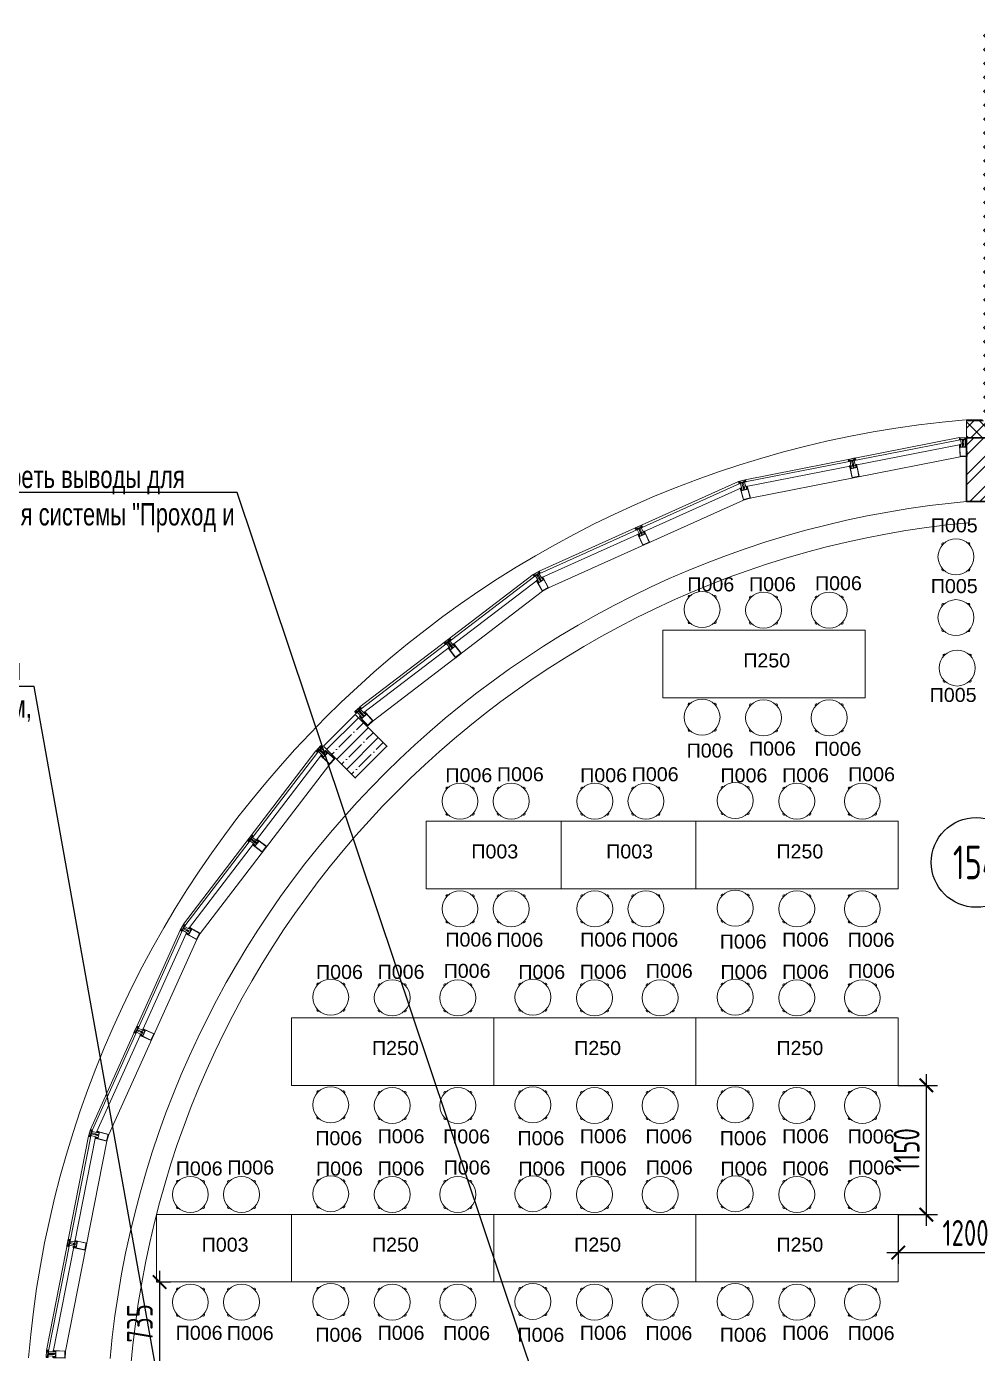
# Model space of a CAD drawing. Header units: millimetres. Extents: x -241391 to 8718866, y 0 to 143518.
# Drawn here: x -215161 to -206697, y 119201 to 131011 of the extents above; entities that cross this region are included whole.
import ezdxf
from ezdxf import colors
from ezdxf.entities.mleader import LeaderData, LeaderLine
from ezdxf.enums import TextEntityAlignment as Align
from ezdxf.math import Vec2, Vec3

# ---------------------------------------------------------------- set-up
doc = ezdxf.new("R2010")
doc.units = ezdxf.units.MM
doc.header["$MEASUREMENT"] = 0
doc.layers.get('0').update_dxf_attribs({"color": 250, "lineweight": 9})
for name, color, linetype, lineweight in [('АР_Колонны', 5, 'Continuous', 30), ('АР_Колонны Штрих', 250, 'Continuous', 5), ('АР_Маркер экспликации', 239, 'Continuous', 13), ('АР_Навесной фасад', 5, 'Continuous', 5), ('АР_Номер помещения', 1, 'Continuous', 25), ('АР_Перегородки витражные', 152, 'Continuous', 13), ('АР_Подоконники', 163, 'Continuous', 9), ('АР_Сущ Несущая стена', 202, 'Continuous', 30), ('АР_Утеплитель', 250, 'Continuous', 9), ('АР_Штриховка кирпич', 250, 'Continuous', 9), ('ТХ_пищеблок', 30, 'Continuous', 20)]:
    doc.layers.add(name, color=color, linetype=linetype, lineweight=lineweight)
doc.layers.add('ТХ_пищеблок_позиции', color=5, linetype='Continuous')
doc.layers.add('ТХ_привязка ТХ', color=7, linetype='Continuous', true_color=0x163d5c)
doc.styles.add('ISOCPEUR', font='isocpeur.ttf', dxfattribs={"width": 0.7})
doc.styles.add('Standart Arial', font='arial.ttf', dxfattribs={"width": 0.7, "height": 250})
pattern_1 = [(335.76716334, (-69115.3163, 318510.941), (0.651582564, 1.447617495), []), (65.76716334, (-69115.3163, 318510.941), (-1.447617495, 0.651582564), [])]

# ---------------------------------------------------------------- blocks, each defined once
blk = doc.blocks.new('_Dot')
at = {"color": 0, "linetype": 'ByBlock', "lineweight": -2}
blk.add_line((-0.5, 0), (-1, 0), dxfattribs=at)
at = {"color": 0, "linetype": 'ByBlock', "const_width": 0.5}
blk.add_lwpolyline([(-0.25, 0, 1), (0.25, 0, 1)], format="xyb", close=True, dxfattribs=at)
blk = doc.blocks.new('*U170')
at = {"layer": 'АР_Номер помещения', "color": 7}
blk.add_circle((-1643, -5356), 400, dxfattribs=at)
at = {"color": 7, "style": 'ISOCPEUR', "width": 0.7, "flags": 1}
blk.add_attdef('КАТЕГОРИЯ', (-499, -2092), '', height=250, dxfattribs=at)
at = {"layer": 'АР_Номер помещения', "color": 7, "style": 'ISOCPEUR', "width": 0.7}
blk.add_attdef('НОМЕР_ПОМЕЩЕНИЯ', text='', height=300, dxfattribs=at).set_placement((-1643, -5356), align=Align.MIDDLE_CENTER)
blk = doc.blocks.new('стойка витр.')
h = blk.add_hatch()
h.set_pattern_fill('ANSI37', color=253, scale=0.5, angle=-69.2328)
h.set_pattern_definition(pattern_1)
edge = h.paths.add_edge_path()
edge.add_line((-23, 14), (-23, 15))
edge.add_arc((-23, 15), 0.427, 20.7605, 72.3)
edge.add_arc((-23, 16), 0.427, 110.764, 252.288, ccw=False)
edge.add_line((-23, 16), (-22, 16))
edge.add_arc((-22, 16), 0.183, 20.749, 110.7854, ccw=False)
edge.add_line((-22, 16), (-22, 16))
edge.add_arc((-22, 16), 0.183, 200.7666, 335.778)
edge.add_line((-22, 16), (-21, 18))
edge.add_arc((-22, 18), 0.637, 344.3928, 381.7249)
edge.add_line((-21, 18), (-23, 22))
edge.add_arc((-23, 22), 0.637, 19.8094, 57.1415)
edge.add_line((-23, 22), (-24, 23))
edge.add_arc((-24, 23), 0.183, 65.7564, 200.7677)
edge.add_line((-25, 23), (-24, 23))
edge.add_arc((-25, 23), 0.183, -69.251, 20.7854, ccw=False)
edge.add_line((-25, 23), (-26, 22))
edge.add_arc((-26, 23), 0.427, 149.2464, 290.7703, ccw=False)
edge.add_arc((-27, 23), 0.427, 329.2344, 380.7738)
edge.add_line((-26, 23), (-27, 24))
edge.add_arc((-27, 24), 0.183, 20.749, 110.7854)
edge.add_line((-27, 24), (-33, 22))
edge.add_arc((-33, 21), 0.306, 107.612, 200.6883)
edge.add_line((-34, 21), (-33, 21))
edge.add_arc((-33, 21), 0.304, 200.7453, 225.8124)
edge.add_line((-33, 21), (-32, 19))
edge.add_arc((-32, 19), 0.305, -108.8628, 45.7814, ccw=False)
edge.add_arc((-29, 28), 9.95, 231.9543, 250.0412, ccw=False)
edge.add_arc((-35, 20), 0.4, 42.3093, 119.225)
edge.add_arc((-35, 20), 0.602, 134.395, 228.6478)
edge.add_arc((-29, 28), 11, 232.0873, 240.8889)
edge.add_arc((-37, 13), 6.09, 40.7589, 60.6144, ccw=False)
edge.add_arc((-33, 17), 0.305, -34.8959, 41.6027, ccw=False)
edge.add_line((-32, 16), (-33, 16))
edge.add_arc((-33, 16), 0.305, 145.1101, 256.4243)
edge.add_line((-33, 15), (-32, 15))
edge.add_arc((-32, 15), 0.305, -34.8899, 76.4243, ccw=False)
edge.add_line((-32, 15), (-32, 14))
edge.add_arc((-32, 14), 0.305, 145.1101, 256.4243)
edge.add_line((-32, 13), (-31, 13))
edge.add_arc((-31, 13), 0.305, -24.2247, 76.4204, ccw=False)
edge.add_line((-31, 13), (-32, 11))
edge.add_arc((-31, 11), 0.305, 155.7711, 290.7403)
edge.add_line((-31, 11), (-23, 14))
edge.add_arc((-23, 14), 0.183, 290.749, 380.749)
edge = h.paths.add_edge_path(flags=16)
edge.add_line((-23, 21), (-22, 19))
edge.add_arc((-23, 18), 0.541, -69.2328, 20.7672, ccw=False)
edge.add_line((-23, 18), (-23, 18))
edge.add_arc((-24, 18), 0.541, 200.7672, 290.7672, ccw=False)
edge.add_line((-24, 18), (-25, 20))
edge.add_arc((-25, 20), 0.541, 110.7672, 200.7672, ccw=False)
edge.add_line((-25, 21), (-24, 21))
edge.add_arc((-24, 21), 0.541, 20.7672, 110.7672, ccw=False)
edge = h.paths.add_edge_path(flags=16)
edge.add_line((-27, 20), (-26, 17))
edge.add_arc((-26, 17), 0.541, -69.2328, 20.7672, ccw=False)
edge.add_line((-26, 16), (-28, 15))
edge.add_arc((-28, 16), 0.541, 200.7672, 290.7672, ccw=False)
edge.add_line((-29, 15), (-30, 19))
edge.add_arc((-30, 19), 0.541, 110.7672, 200.7672, ccw=False)
edge.add_line((-30, 20), (-28, 21))
edge.add_arc((-27, 20), 0.541, 20.7672, 110.7672, ccw=False)
h = blk.add_hatch()
h.set_pattern_fill('ANSI37', color=253, scale=0.5, angle=-69.2328)
h.set_pattern_definition([(335.76716334, (-69115.9168, 318510.7132), (0.651582564, 1.447617495), []), (65.76716334, (-69115.9168, 318510.7132), (-1.447617495, 0.651582564), [])])
edge = h.paths.add_edge_path()
edge.add_arc((-61, -46), 0.549, 155.7657, 200.7672)
edge.add_line((-62, -46), (-61, -44))
edge.add_arc((-61, -44), 0.183, 20.7672, 155.7657)
edge.add_line((-61, -44), (-61, -45))
edge.add_arc((-61, -45), 0.183, 200.7672, 290.7672)
edge.add_line((-61, -45), (-59, -44))
edge.add_arc((-60, -44), 0.427, -69.2328, 72.2936)
edge.add_arc((-59, -43), 0.427, 200.7672, 252.2936)
edge.add_line((-60, -43), (-63, -35))
edge.add_arc((-63, -34), 0.305, 110.7672, 200.7672)
edge.add_line((-63, -34), (-61, -33))
edge.add_arc((-60, -34), 0.304, 76.4029, 110.7672)
edge.add_line((-60, -33), (-60, -34))
edge.add_arc((-108, -56), 53, 16.7114, 24.8229)
edge.add_line((-57, -41), (-58, -41))
edge.add_arc((-58, -41), 0.305, 145.1109, 256.4234)
edge.add_line((-58, -42), (-57, -42))
edge.add_arc((-57, -42), 0.305, -34.8891, 76.4234)
edge.add_line((-57, -42), (-57, -43))
edge.add_arc((-57, -43), 0.305, 145.1109, 256.4234)
edge.add_line((-57, -44), (-56, -44))
edge.add_arc((-56, -44), 0.305, -34.8891, 76.4234)
edge.add_line((-56, -44), (-56, -45))
edge.add_arc((-56, -45), 0.305, 145.1109, 256.4234)
edge.add_line((-56, -46), (-55, -46))
edge.add_arc((-56, -46), 0.305, -34.8891, 76.4234)
edge.add_line((-55, -46), (-56, -47))
edge.add_arc((-56, -47), 0.305, 145.1109, 256.4234)
edge.add_line((-56, -47), (-55, -48))
edge.add_arc((-55, -48), 0.305, -34.8891, 76.4234)
edge.add_line((-55, -48), (-55, -49))
edge.add_arc((-55, -49), 0.305, 145.1109, 256.4234)
edge.add_line((-55, -49), (-54, -50))
edge.add_arc((-54, -50), 0.305, -34.8891, 76.4234)
edge.add_line((-54, -50), (-54, -51))
edge.add_arc((-54, -51), 0.305, 145.1109, 256.4234)
edge.add_line((-54, -51), (-53, -51))
edge.add_arc((-53, -52), 0.305, -43.6751, 76.4279)
edge.add_line((-53, -52), (-54, -53))
edge.add_arc((-54, -53), 0.305, 136.3286, 262.7471)
edge.add_arc((-55, -61), 7.99, 59.586, 82.7471)
edge.add_arc((-51, -54), 0.305, 253.291, 419.586)
edge.add_arc((-53, -61), 6.03, 73.291, 110.7672)
edge.add_line((-55, -55), (-55, -55))
edge.add_arc((-55, -55), 0.427, 200.7672, 290.7672)
edge.add_line((-55, -55), (-57, -51))
edge.add_arc((-56, -51), 0.427, 149.2366, 200.7672)
edge.add_arc((-57, -51), 0.427, -30.7634, 40.0143)
edge.add_arc((-57, -51), 0.427, 40.0005, 110.7672)
edge.add_line((-57, -50), (-58, -51))
edge.add_arc((-58, -51), 0.183, 110.7672, 200.7672)
edge.add_line((-58, -51), (-58, -51))
edge.add_arc((-59, -51), 0.183, 245.7686, 380.7672)
edge.add_line((-59, -51), (-60, -51))
edge.add_arc((-60, -50), 0.549, 200.7672, 245.7686)
edge.add_line((-60, -50), (-62, -46))
edge = h.paths.add_edge_path(flags=16)
edge.add_arc((-59, -49), 0.541, 200.7672, 290.7672)
edge.add_line((-61, -47), (-60, -49))
edge.add_arc((-60, -47), 0.541, 110.7672, 200.7672)
edge.add_line((-59, -46), (-60, -46))
edge.add_arc((-59, -46), 0.541, 20.7672, 110.7672)
edge.add_line((-58, -48), (-59, -46))
edge.add_arc((-58, -49), 0.541, -69.2328, 20.7672)
edge.add_line((-59, -50), (-58, -49))
h = blk.add_hatch()
h.set_pattern_fill('ANSI37', color=253, scale=0.5, angle=-69.2328)
h.set_pattern_definition(pattern_1)
edge = h.paths.add_edge_path()
edge.add_line((-8, -26), (-7, -27))
edge.add_arc((-8, -27), 0.427, -30.7656, 20.7738, ccw=False)
edge.add_arc((-7, -27), 0.427, 149.2464, 290.7703)
edge.add_line((-7, -28), (-6, -27))
edge.add_arc((-6, -27), 0.183, 290.749, 380.7854)
edge.add_line((-6, -27), (-6, -27))
edge.add_arc((-6, -27), 0.183, 65.7564, 200.7677, ccw=False)
edge.add_line((-5, -27), (-4, -27))
edge.add_arc((-4, -28), 0.637, 19.8094, 57.1415, ccw=False)
edge.add_line((-4, -28), (-2, -31))
edge.add_arc((-3, -32), 0.637, -15.6072, 21.7249, ccw=False)
edge.add_line((-2, -32), (-3, -33))
edge.add_arc((-3, -33), 0.183, 200.7666, 335.778, ccw=False)
edge.add_line((-3, -33), (-3, -33))
edge.add_arc((-3, -33), 0.183, 20.749, 110.7854)
edge.add_line((-3, -33), (-4, -34))
edge.add_arc((-4, -34), 0.427, 110.764, 252.288)
edge.add_arc((-5, -35), 0.427, 20.7605, 72.3, ccw=False)
edge.add_line((-4, -35), (-4, -36))
edge.add_arc((-4, -36), 0.183, -69.251, 20.7854, ccw=False)
edge.add_line((-4, -36), (-11, -38))
edge.add_arc((-11, -38), 0.306, 200.846, 293.9223, ccw=False)
edge.add_line((-11, -38), (-11, -38))
edge.add_arc((-11, -37), 0.304, 175.722, 200.789, ccw=False)
edge.add_line((-11, -37), (-11, -35))
edge.add_arc((-12, -35), 0.305, 355.7529, 510.3972)
edge.add_arc((-3, -40), 9.95, 151.4932, 169.58)
edge.add_arc((-13, -38), 0.4, 282.3093, 359.225, ccw=False)
edge.add_arc((-13, -38), 0.602, 172.8865, 267.1393, ccw=False)
edge.add_arc((-3, -40), 11, 160.6454, 169.447, ccw=False)
edge.add_arc((-19, -34), 6.09, 340.92, 360.7754)
edge.add_arc((-13, -34), 0.305, 359.9316, 436.4302)
edge.add_line((-13, -34), (-14, -34))
edge.add_arc((-14, -33), 0.305, 145.1101, 256.4243, ccw=False)
edge.add_line((-14, -33), (-14, -32))
edge.add_arc((-14, -32), 0.305, 325.1101, 436.4243)
edge.add_line((-14, -32), (-15, -32))
edge.add_arc((-15, -31), 0.305, 145.1101, 256.4243, ccw=False)
edge.add_line((-15, -31), (-14, -30))
edge.add_arc((-15, -30), 0.305, 325.1139, 425.759)
edge.add_line((-15, -30), (-16, -29))
edge.add_arc((-16, -29), 0.305, 110.794, 245.7633, ccw=False)
edge.add_line((-16, -29), (-8, -26))
edge.add_arc((-8, -26), 0.183, 20.7854, 110.7854, ccw=False)
edge = h.paths.add_edge_path(flags=16)
edge.add_line((-3, -31), (-4, -29))
edge.add_arc((-5, -29), 0.541, 20.7672, 110.7672)
edge.add_line((-5, -28), (-6, -29))
edge.add_arc((-6, -29), 0.541, 110.7672, 200.7672)
edge.add_line((-6, -29), (-5, -32))
edge.add_arc((-5, -32), 0.541, 200.7672, 290.7672)
edge.add_line((-5, -32), (-4, -32))
edge.add_arc((-4, -31), 0.541, 290.7672, 380.7672)
edge = h.paths.add_edge_path(flags=16)
edge.add_line((-7, -33), (-8, -29))
edge.add_arc((-9, -30), 0.541, 20.7672, 110.7672)
edge.add_line((-9, -29), (-11, -30))
edge.add_arc((-11, -31), 0.541, 110.7672, 200.7672)
edge.add_line((-11, -31), (-10, -34))
edge.add_arc((-10, -34), 0.541, 200.7672, 290.7672)
edge.add_line((-9, -35), (-7, -34))
edge.add_arc((-7, -33), 0.541, 290.7672, 380.7672)
at = {"color": 253, "lineweight": 0, "ltscale": 100, "transparency": 33554687}
for points in [[(-69, -58), (-90, -2), (-90, -1), (-89, -1), (-89, -1), (-88, -3), (-87, -3), (-87, -3), (-86, -3), (-87, -1), (-87, 0), (-82, 2), (-81, 1), (-80, 1), (-77, 4), (-78, 5), (-90, 0), (-91, -2), (-70, -59), (-68, -60), (-55, -55), (-55, -54), (-59, -54), (-59, -54), (-60, -56), (-65, -58), (-66, -57), (-67, -55), (-67, -55), (-68, -55), (-68, -56), (-67, -58), (-67, -58), (-68, -59)], [(66, 59), (-27, 24), (-26, 22), (-25, 22), (-25, 22), (-25, 23), (-21, 25), (-19, 21), (-19, 21), (-19, 21), (-18, 17), (-22, 16), (-23, 17), (-23, 16), (-23, 16), (-23, 14), (-17, 16), (-16, 17), (-15, 20), (-15, 20), (-17, 24), (-17, 25), (-17, 25), (-14, 27), (-12, 26), (-4, 5), (-5, 4), (-33, -7), (-33, -7), (-32, -8), (-31, -9), (-30, -9), (-30, -9), (-29, -9), (-29, -8), (-28, -9), (-27, -8), (-27, -8), (-26, -8), (-25, -7), (-25, -7), (-25, -7), (-24, -7), (-24, -6), (-23, -7), (-22, -6), (-22, -6), (-21, -6), (-20, -6), (-20, -5), (-20, -5), (-19, -5), (-18, -4), (-18, -5), (-17, -4), (-15, -5), (-15, -6), (-16, -8), (-16, -9), (-16, -8), (-17, -9), (-18, -9), (-18, -9), (-19, -9), (-19, -10), (-20, -10), (-21, -10), (-21, -11), (-21, -10), (-23, -11), (-23, -11), (-23, -11), (-24, -11), (-24, -12), (-25, -12), (-26, -12), (-26, -13), (-26, -12), (-28, -13), (-28, -13), (-28, -13), (-29, -13), (-29, -14), (-30, -15), (-29, -16), (-29, -16), (-1, -6), (0, -6), (8, -28), (8, -29), (4, -31), (3, -30), (3, -29), (2, -25), (2, -25), (-1, -23), (-2, -23), (-8, -25), (-7, -27), (-6, -28), (-6, -27), (-6, -26), (-2, -25), (0, -28), (0, -28), (0, -29), (1, -32), (-4, -34), (-4, -33), (-4, -33), (-5, -34), (-4, -36), (89, -1), (89, 1), (67, 59)], [(64, 56), (85, 0), (11, -28), (-11, 28)]]:
    blk.add_lwpolyline(points, close=True, dxfattribs=at)
for points in [[(-74, -6), (-74, -6), (-75, -6), (-74, -7), (-77, -8, -0.414362), (-77, -8), (-79, -2, -0.414326), (-79, 0), (-77, 0), (-77, -1), (-76, 0), (-76, 0), (-77, 3, 0.551224), (-78, 4), (-80, 1, -0.267349), (-81, 1), (-82, 1, 0.249629), (-83, 1), (-86, -2, 0.827043), (-86, -3), (-82, -2, -0.414326), (-81, -2), (-78, -9, 0.414326), (-77, -10), (-76, -9, -0.082799), (-72, -16), (-68, -26), (-68, -26), (-68, -26), (-65, -35, -0.082799), (-63, -43), (-64, -44, 0.414326), (-65, -45), (-62, -52, -0.414326), (-62, -53), (-66, -55, 0.827043), (-66, -56), (-61, -56, 0.249629), (-61, -55), (-60, -54, -0.267349), (-59, -54), (-56, -54, 0.551224), (-56, -54), (-57, -51), (-57, -50), (-58, -50), (-58, -51), (-59, -52, -0.414326), (-60, -51), (-63, -45, -0.414362), (-63, -45), (-60, -44), (-60, -45), (-60, -45), (-59, -44)], [(-74, 3, 0.57795), (-74, 4), (-75, 4, -0.615334), (-75, 4, 0.101403), (-74, 7, 0.887085), (-74, 7, -0.164997), (-77, 5), (-77, 5, 0.414304), (-78, 4), (-76, 1, 0.228696), (-76, 1, -0.319049), (-76, 0, -0.319002), (-76, 0), (-77, -1, -0.4144), (-77, -1), (-78, 0, 0.668339), (-78, 0), (-79, -2, 0.198883), (-79, -2), (-77, -6, 0.198883), (-77, -7), (-75, -7, 0.668339), (-75, -7), (-75, -7, -0.4144), (-75, -7), (-74, -6, -0.710202), (-73, -7, 0.228696), (-73, -7), (-70, -16, 0.414362), (-70, -16), (-67, -15, 0.151171), (-67, -15), (-67, -15, 0.035408), (-70, -8), (-71, -7, -0.527868), (-71, -7), (-70, -6, 0.527868), (-71, -6), (-72, -5, -0.527868), (-72, -5), (-71, -4, 0.527868), (-71, -4), (-72, -4, -0.527868), (-72, -3), (-72, -2, 0.527868), (-72, -2), (-73, -2, -0.527868), (-73, -1), (-73, 0, 0.527868), (-73, 0), (-74, 0, -0.527868), (-74, 1), (-73, 1, 0.527868), (-74, 2), (-74, 2, -0.527868), (-75, 3)], [(-23, 14), (-23, 15, 0.228752), (-23, 15, -0.710164), (-23, 16), (-22, 16, -0.4144), (-22, 16), (-22, 16, 0.66825), (-22, 16), (-21, 18, 0.164348), (-21, 18), (-23, 22, 0.164348), (-23, 22), (-24, 23, 0.66825), (-25, 23), (-24, 23, -0.4144), (-25, 23), (-26, 22, -0.710164), (-26, 23, 0.228752), (-26, 23), (-27, 24, 0.4144), (-27, 24), (-33, 22, 0.430028), (-34, 21), (-33, 21, 0.109814), (-33, 21), (-32, 19, -0.800036), (-32, 18, -0.079083), (-35, 20, 0.348803), (-35, 20, 0.436125), (-35, 19, 0.038423), (-34, 18, -0.086853), (-32, 17, -0.346763), (-32, 16), (-33, 16, 0.527877), (-33, 15), (-32, 15, -0.527877), (-32, 15), (-32, 14, 0.527877), (-32, 13), (-31, 13, -0.469739), (-31, 13), (-32, 11, 0.667984), (-31, 11), (-23, 14, 0.414214)], [(-32, -8), (-33, -7, 0.523933), (-33, -7), (-64, -19, 0.414326), (-65, -20), (-64, -21, 0.410627), (-63, -21), (-63, -21, 0.492552), (-63, -21), (-63, -20, -0.441111), (-63, -20), (-61, -19, -0.208057), (-60, -19, -0.000016), (-57, -21, -0.439819), (-56, -22, -0.000016), (-58, -25, -0.208057), (-58, -26), (-60, -27, -0.441111), (-60, -26), (-61, -26, 0.492552), (-61, -26), (-61, -26, 0.410627), (-62, -27), (-61, -28, 0.414326), (-61, -28), (-30, -17, 0.523933), (-29, -16), (-30, -15)], [(-53, -51, -0.57795), (-53, -52), (-54, -53, 0.615334), (-54, -53, -0.101403), (-51, -54, -0.887085), (-51, -55, 0.164997), (-55, -55), (-55, -55, -0.414304), (-55, -55), (-57, -51, -0.228696), (-57, -51, 0.319049), (-57, -50, 0.319002), (-57, -50), (-58, -51, 0.4144), (-58, -51), (-58, -51, -0.668339), (-59, -51), (-60, -51, -0.198883), (-60, -50), (-62, -46, -0.198883), (-62, -46), (-61, -44, -0.668339), (-61, -44), (-61, -45, 0.4144), (-61, -45), (-59, -44, 0.710202), (-59, -43, -0.228696), (-60, -43), (-63, -35, -0.414362), (-63, -34), (-61, -33, -0.151171), (-60, -33), (-60, -34, -0.035408), (-57, -41), (-58, -41, 0.527868), (-58, -42), (-57, -42, -0.527868), (-57, -42), (-57, -43, 0.527868), (-57, -44), (-56, -44, -0.527868), (-56, -44), (-56, -45, 0.527868), (-56, -46), (-55, -46, -0.527868), (-55, -46), (-56, -47, 0.527868), (-56, -47), (-55, -48, -0.527868), (-55, -48), (-55, -49, 0.527868), (-55, -49), (-54, -50, -0.527868), (-54, -50), (-54, -51, 0.527868), (-54, -51)], [(-8, -26), (-7, -27, -0.228752), (-7, -27, 0.710164), (-7, -28), (-6, -27, 0.4144), (-6, -27), (-6, -27, -0.66825), (-5, -27), (-4, -27, -0.164348), (-4, -28), (-2, -31, -0.164348), (-2, -32), (-3, -33, -0.66825), (-3, -33), (-3, -33, 0.4144), (-3, -33), (-4, -34, 0.710164), (-4, -34, -0.228752), (-4, -35), (-4, -36, -0.4144), (-4, -36), (-11, -38, -0.430028), (-11, -38), (-11, -38, -0.109814), (-11, -37), (-11, -35, 0.800036), (-12, -35, 0.079083), (-13, -38, -0.348803), (-13, -38, -0.436125), (-14, -38, -0.038423), (-13, -36, 0.086853), (-13, -34, 0.346763), (-13, -34), (-14, -34, -0.527877), (-14, -33), (-14, -32, 0.527877), (-14, -32), (-15, -32, -0.527877), (-15, -31), (-14, -30, 0.469739), (-15, -30), (-16, -29, -0.667984), (-16, -29), (-8, -26, -0.414214)]]:
    blk.add_lwpolyline(points, format="xyb", close=True, dxfattribs=at)
for points in [[(-72, 0), (-73, 0)], [(-70, -6), (-69, -6), (-31, 9), (-31, 9), (-31, 11)], [(-27, 24), (-27, 24)], [(-23, 14), (-23, 14)], [(-56, -42), (-56, -41), (-17, -27), (-17, -27), (-16, -29)]]:
    blk.add_lwpolyline(points, dxfattribs=at)
at = {"color": 253}
blk.add_lwpolyline([(-73, 0), (-55, -48), (-54, -48), (-72, 0)], close=True, dxfattribs=at)
for points in [[(-27, 20), (-26, 17, -0.414214), (-26, 16), (-28, 15, -0.414214), (-29, 15), (-30, 19, -0.414214), (-30, 20), (-28, 21, -0.414214)], [(-23, 21), (-22, 19, -0.414214), (-23, 18), (-23, 18, -0.414214), (-24, 18), (-25, 20, -0.414214), (-25, 21), (-24, 21, -0.414214)], [(-75, -2), (-74, -4, -0.414214), (-75, -5), (-76, -5, -0.414214), (-77, -5), (-78, -3, -0.414214), (-77, -2), (-76, -2, -0.414214)], [(-58, -48), (-59, -46, 0.414214), (-59, -46), (-60, -46, 0.414214), (-61, -47), (-60, -49, 0.414214), (-59, -50), (-58, -49, 0.414214)], [(-7, -33), (-8, -29, 0.414214), (-9, -29), (-11, -30, 0.414214), (-11, -31), (-10, -34, 0.414214), (-9, -35), (-7, -34, 0.414214)], [(-3, -31), (-4, -29, 0.414214), (-5, -28), (-6, -29, 0.414214), (-6, -29), (-5, -32, 0.414214), (-5, -32), (-4, -32, 0.414214)]]:
    blk.add_lwpolyline(points, format="xyb", close=True, dxfattribs=at)
at = {"color": 253, "lineweight": 0, "ltscale": 100, "transparency": 33554687}
blk.add_arc((-33, 21), 0.305, 110.7562, 200.7779, dxfattribs=at)
blk = doc.blocks.new('_ArchTick')
at = {"color": 0, "linetype": 'ByBlock', "const_width": 0.15}
blk.add_lwpolyline([(-0.5, -0.5), (0.5, 0.5)], dxfattribs=at)

msp = doc.modelspace()

# ---------------------------------------------------------------- hatches: boundary and pattern name
at = {"layer": 'АР_Колонны Штрих', "ltscale": 100}
h = msp.add_hatch(dxfattribs=at)
h.set_pattern_fill('ANSI35', color=256, scale=500)
h.set_pattern_definition([(45, (-1169603.75, 164482.94), (-88.388348, 88.388348), []), (45, (-1169515.36, 164482.94), (-88.388348, 88.388348), [156.25, -31.25, 0, -31.25])])
h.paths.add_polyline_path([(-212235.9, 124888.2), (-212518.7, 124605.4), (-212235.9, 124322.6), (-211953, 124605.4)])
at = {"layer": 'АР_Утеплитель', "ltscale": 100}
h = msp.add_hatch(dxfattribs=at)
h.set_pattern_fill('ANSI37', color=256, scale=700)
h.set_pattern_definition([(45, (-1183783.89, 166752.83), (-61.871843, 61.871843), []), (135, (-1183783.89, 166752.83), (-61.871843, -61.871843), [])])
h.paths.add_polyline_path([(-205413.9, 130860.7), (-206493.9, 130860.7), (-206493.9, 127350.9), (-206793.9, 127350.9), (-206793.9, 127500.9), (-206643.9, 127500.9), (-206643.9, 131010.7), (-205413.9, 131010.7)])
at = {"layer": 'АР_Штриховка кирпич', "ltscale": 100}
h = msp.add_hatch(dxfattribs=at)
h.set_pattern_fill('ANSI32', color=256, scale=500)
h.set_pattern_definition([(45, (-1204773.57, 167426.86), (-132.58252, 132.58252), []), (45, (-1204685.18, 167426.86), (-132.58252, 132.58252), [])])
h.paths.add_polyline_path([(-205478.9, 130860.7), (-206493.9, 130860.7), (-206493.9, 127350.9), (-206793.9, 127350.9), (-206793.9, 126784), (-206493.9, 126784), (-206493.9, 126660.7), (-205983.9, 126660.7), (-205983.9, 130350.7), (-205478.9, 130350.7)])

# ---------------------------------------------------------------- linework, layer by layer
at = {"layer": 'АР_Колонны', "ltscale": 100}
msp.add_lwpolyline([(-212518.7, 124605.4), (-212235.9, 124888.2), (-211953, 124605.4), (-212235.9, 124322.6)], close=True, dxfattribs=at)
at = {"layer": 'АР_Навесной фасад', "ltscale": 100}
for p, q in [((-206857.4, 127351.6), (-208764.3, 126976.7)), ((-208764.2, 126957.2), (-206851.7, 127332.9)), ((-208757.5, 126915.9), (-206845.9, 127291.5)), ((-208719.9, 126812.8), (-206851.3, 127181.9)), ((-208823.3, 126960.9), (-210597.2, 126163.2)), ((-208813.5, 126943.9), (-210592, 126143.7)), ((-208798.5, 126904.8), (-210575.7, 126105.9)), ((-208779.6, 126796.7), (-210514, 126015.1)), ((-212193.3, 124954.6), (-210650.5, 126133.3)), ((-212184, 124937.4), (-210635.9, 126119.4)), ((-212158.7, 124904.1), (-210610.6, 126086.9)), ((-212076.8, 124831.1), (-210568.2, 125984.9)), ((-212585.2, 124562.9), (-213764.6, 123020.7)), ((-212568, 124553.7), (-213750.7, 123006.1)), ((-212534.7, 124528.3), (-213718.2, 122980.8)), ((-212461.7, 124446.3), (-213616.2, 122938.3)), ((-214592.9, 121193.8), (-213794.5, 122967.4)), ((-214576, 121184), (-213775, 122962.2)), ((-214536.9, 121169), (-213737.2, 122945.9)), ((-214428.8, 121150.1), (-213646.4, 122884.1)), ((-214984.6, 119228.1), (-214608.8, 121134.8)), ((-214589.3, 121134.7), (-214965.9, 119222.4)), ((-214548, 121128), (-214924.5, 119216.6)), ((-214444.9, 121090.3), (-214814.8, 119222))]:
    msp.add_line(p, q, dxfattribs=at)
for points in [[(-206793.9, 127510.9), (-206653.9, 127510.9)], [(-206793.9, 127350.9), (-206793.9, 127510.9)], [(-206793.9, 127500.9), (-206643.9, 127500.9)]]:
    msp.add_lwpolyline(points, dxfattribs=at)
at = {"layer": 'АР_Подоконники', "ltscale": 100}
msp.add_arc((-206026.2, 118393), 8235.7, 95.26614, 175.12348, dxfattribs=at)
at = {"layer": 'АР_Сущ Несущая стена', "ltscale": 100}
msp.add_line((-206793.9, 127350.9), (-206793.9, 126784), dxfattribs=at)
for points in [[(-206793.9, 127350.9), (-206493.9, 127350.9)], [(-206793.9, 126784), (-206493.9, 126784)]]:
    msp.add_lwpolyline(points, dxfattribs=at)
at = {"layer": 'АР_Сущ Несущая стена', "lineweight": 18, "ltscale": 100}
for centre, radius, start, end in [((-206027.1, 118394.8), 9148.9, 94.87234, 175.19782), ((-206026.2, 118393), 8425.7, 94.87652, 174.79678)]:
    msp.add_arc(centre, radius, start, end, dxfattribs=at)
at = {"layer": 'ТХ_пищеблок', "ltscale": 0.1}
for points in [[(-207697.8, 125636.9), (-207697.8, 125036.9), (-209497.8, 125036.9), (-209497.8, 125636.9)], [(-207402.8, 123936.9), (-207402.8, 123336.9), (-209202.8, 123336.9), (-209202.8, 123936.9)], [(-211002.8, 122186.9), (-211002.8, 121586.9), (-212802.8, 121586.9), (-212802.8, 122186.9)], [(-209202.8, 122186.9), (-209202.8, 121586.9), (-211002.8, 121586.9), (-211002.8, 122186.9)], [(-207402.8, 122186.9), (-207402.8, 121586.9), (-209202.8, 121586.9), (-209202.8, 122186.9)], [(-211002.8, 120436.9), (-211002.8, 119836.9), (-212802.8, 119836.9), (-212802.8, 120436.9)], [(-209202.8, 120436.9), (-209202.8, 119836.9), (-211002.8, 119836.9), (-211002.8, 120436.9)], [(-207402.8, 120436.9), (-207402.8, 119836.9), (-209202.8, 119836.9), (-209202.8, 120436.9)]]:
    msp.add_lwpolyline(points, close=True, dxfattribs=at)
at = {"layer": 'ТХ_пищеблок'}
for points in [[(-211602.8, 123936.9), (-210402.8, 123936.9), (-210402.8, 123336.9), (-211602.8, 123336.9)], [(-210402.8, 123936.9), (-209202.8, 123936.9), (-209202.8, 123336.9), (-210402.8, 123336.9)], [(-214002.8, 120436.9), (-212802.8, 120436.9), (-212802.8, 119836.9), (-214002.8, 119836.9)]]:
    msp.add_lwpolyline(points, close=True, dxfattribs=at)
for centre in [(-206888.7, 126290.8, 0), (-209148.8, 125822.4), (-208600.8, 125816.1), (-208017.1, 125816.1), (-206888.7, 125750, 0), (-206878.4, 125301.2, 0), (-209148.8, 124864.1), (-208600.8, 124857.8), (-208017.1, 124857.8), (-211302.9, 124116.1), (-210847.9, 124116.1), (-210102.9, 124116.1), (-209647.9, 124116.1), (-208853.8, 124122.4), (-208305.8, 124116.1), (-207722.1, 124116.1), (-211302.9, 123157.8), (-210847.9, 123157.8), (-210102.9, 123157.8), (-209647.9, 123157.8), (-208853.8, 123164.1), (-208305.8, 123157.8), (-207722.1, 123157.8), (-212453.8, 122372.4), (-211905.8, 122366.1), (-211322.1, 122366.1), (-210653.8, 122372.4), (-210105.8, 122366.1), (-209522.1, 122366.1), (-208853.8, 122372.4), (-208305.8, 122366.1), (-207722.1, 122366.1), (-212453.8, 121414.1), (-211905.8, 121407.8), (-211322.1, 121407.8), (-210653.8, 121414.1), (-210105.8, 121407.8), (-209522.1, 121407.8), (-208853.8, 121414.1), (-208305.8, 121407.8), (-207722.1, 121407.8), (-213702.9, 120616.1), (-213247.9, 120616.1), (-212453.8, 120622.4), (-211905.8, 120616.1), (-211322.1, 120616.1), (-210653.8, 120622.4), (-210105.8, 120616.1), (-209522.1, 120616.1), (-208853.8, 120622.4), (-208305.8, 120616.1), (-207722.1, 120616.1), (-213702.9, 119657.8), (-213247.9, 119657.8), (-212453.8, 119664.1), (-211905.8, 119657.8), (-211322.1, 119657.8), (-210653.8, 119664.1), (-210105.8, 119657.8), (-209522.1, 119657.8), (-208853.8, 119664.1), (-208305.8, 119657.8), (-207722.1, 119657.8)]:
    msp.add_circle(centre, 160, dxfattribs=at)
for centre, start, end in [((-207001.9, 126403.9, 0), 42.8509, 227.1491), ((-206775.6, 126403.9, 0), 312.8509, 137.1491), ((-207001.9, 126177.6, 0), 132.8509, 317.1491), ((-206775.6, 126177.6, 0), 222.8509, 47.1491), ((-209262, 125935.5), 42.8509, 227.1491), ((-209035.7, 125935.5), 312.8509, 137.1491), ((-208714, 125929.2), 42.8509, 227.1491), ((-208487.7, 125929.2), 312.8509, 137.1491), ((-208130.2, 125929.2), 42.8509, 227.1491), ((-207903.9, 125929.2), 312.8509, 137.1491), ((-207001.9, 125863.2, 0), 42.8509, 227.1491), ((-206775.6, 125863.2, 0), 312.8509, 137.1491), ((-209262, 125709.2), 132.8509, 317.1491), ((-209035.7, 125709.2), 222.8509, 47.1491), ((-208714, 125702.9), 132.8509, 317.1491), ((-208487.7, 125702.9), 222.8509, 47.1491), ((-208130.2, 125702.9), 132.8509, 317.1491), ((-207903.9, 125702.9), 222.8509, 47.1491), ((-207001.9, 125636.9, 0), 132.8509, 317.1491), ((-206775.6, 125636.9, 0), 222.8509, 47.1491), ((-206991.5, 125414.4, 0), 42.8509, 227.1491), ((-206765.2, 125414.4, 0), 312.8509, 137.1491), ((-206991.5, 125188.1, 0), 132.8509, 317.1491), ((-206765.2, 125188.1, 0), 222.8509, 47.1491), ((-209262, 124977.2), 42.8509, 227.1491), ((-209035.7, 124977.2), 312.8509, 137.1491), ((-208714, 124970.9), 42.8509, 227.1491), ((-208487.7, 124970.9), 312.8509, 137.1491), ((-208130.2, 124970.9), 42.8509, 227.1491), ((-207903.9, 124970.9), 312.8509, 137.1491), ((-209262, 124751), 132.8509, 317.1491), ((-209035.7, 124751), 222.8509, 47.1491), ((-208714, 124744.7), 132.8509, 317.1491), ((-208487.7, 124744.7), 222.8509, 47.1491), ((-208130.2, 124744.7), 132.8509, 317.1491), ((-207903.9, 124744.7), 222.8509, 47.1491), ((-211416, 124229.2), 42.8509, 227.1491), ((-211189.7, 124229.2), 312.8509, 137.1491), ((-210961, 124229.2), 42.8509, 227.1491), ((-210734.7, 124229.2), 312.8509, 137.1491), ((-210216, 124229.2), 42.8509, 227.1491), ((-209989.7, 124229.2), 312.8509, 137.1491), ((-209761, 124229.2), 42.8509, 227.1491), ((-209534.7, 124229.2), 312.8509, 137.1491), ((-208967, 124235.5), 42.8509, 227.1491), ((-208740.7, 124235.5), 312.8509, 137.1491), ((-208419, 124229.2), 42.8509, 227.1491), ((-208192.7, 124229.2), 312.8509, 137.1491), ((-207835.2, 124229.2), 42.8509, 227.1491), ((-207608.9, 124229.2), 312.8509, 137.1491), ((-211416, 124002.9), 132.8509, 317.1491), ((-211189.7, 124002.9), 222.8509, 47.1491), ((-210961, 124002.9), 132.8509, 317.1491), ((-210734.7, 124002.9), 222.8509, 47.1491), ((-210216, 124002.9), 132.8509, 317.1491), ((-209989.7, 124002.9), 222.8509, 47.1491), ((-209761, 124002.9), 132.8509, 317.1491), ((-209534.7, 124002.9), 222.8509, 47.1491), ((-208967, 124009.2), 132.8509, 317.1491), ((-208740.7, 124009.2), 222.8509, 47.1491), ((-208419, 124002.9), 132.8509, 317.1491), ((-208192.7, 124002.9), 222.8509, 47.1491), ((-207835.2, 124002.9), 132.8509, 317.1491), ((-207608.9, 124002.9), 222.8509, 47.1491), ((-211416, 123270.9), 42.8509, 227.1491), ((-211189.7, 123270.9), 312.8509, 137.1491), ((-210961, 123270.9), 42.8509, 227.1491), ((-210734.7, 123270.9), 312.8509, 137.1491), ((-210216, 123270.9), 42.8509, 227.1491), ((-209989.7, 123270.9), 312.8509, 137.1491), ((-209761, 123270.9), 42.8509, 227.1491), ((-209534.7, 123270.9), 312.8509, 137.1491), ((-208967, 123277.2), 42.8509, 227.1491), ((-208740.7, 123277.2), 312.8509, 137.1491), ((-208419, 123270.9), 42.8509, 227.1491), ((-208192.7, 123270.9), 312.8509, 137.1491), ((-207835.2, 123270.9), 42.8509, 227.1491), ((-207608.9, 123270.9), 312.8509, 137.1491), ((-208967, 123051), 132.8509, 317.1491), ((-208740.7, 123051), 222.8509, 47.1491), ((-211416, 123044.7), 132.8509, 317.1491), ((-211189.7, 123044.7), 222.8509, 47.1491), ((-210961, 123044.7), 132.8509, 317.1491), ((-210734.7, 123044.7), 222.8509, 47.1491), ((-210216, 123044.7), 132.8509, 317.1491), ((-209989.7, 123044.7), 222.8509, 47.1491), ((-209761, 123044.7), 132.8509, 317.1491), ((-209534.7, 123044.7), 222.8509, 47.1491), ((-208419, 123044.7), 132.8509, 317.1491), ((-208192.7, 123044.7), 222.8509, 47.1491), ((-207835.2, 123044.7), 132.8509, 317.1491), ((-207608.9, 123044.7), 222.8509, 47.1491), ((-212567, 122485.5), 42.8509, 227.1491), ((-212340.7, 122485.5), 312.8509, 137.1491), ((-212019, 122479.2), 42.8509, 227.1491), ((-211792.7, 122479.2), 312.8509, 137.1491), ((-211435.2, 122479.2), 42.8509, 227.1491), ((-211208.9, 122479.2), 312.8509, 137.1491), ((-210767, 122485.5), 42.8509, 227.1491), ((-210540.7, 122485.5), 312.8509, 137.1491), ((-210219, 122479.2), 42.8509, 227.1491), ((-209992.7, 122479.2), 312.8509, 137.1491), ((-209635.2, 122479.2), 42.8509, 227.1491), ((-209408.9, 122479.2), 312.8509, 137.1491), ((-208967, 122485.5), 42.8509, 227.1491), ((-208740.7, 122485.5), 312.8509, 137.1491), ((-208419, 122479.2), 42.8509, 227.1491), ((-208192.7, 122479.2), 312.8509, 137.1491), ((-207835.2, 122479.2), 42.8509, 227.1491), ((-207608.9, 122479.2), 312.8509, 137.1491), ((-212567, 122259.2), 132.8509, 317.1491), ((-212340.7, 122259.2), 222.8509, 47.1491), ((-212019, 122252.9), 132.8509, 317.1491), ((-211792.7, 122252.9), 222.8509, 47.1491), ((-211435.2, 122252.9), 132.8509, 317.1491), ((-211208.9, 122252.9), 222.8509, 47.1491), ((-210767, 122259.2), 132.8509, 317.1491), ((-210540.7, 122259.2), 222.8509, 47.1491), ((-210219, 122252.9), 132.8509, 317.1491), ((-209992.7, 122252.9), 222.8509, 47.1491), ((-209635.2, 122252.9), 132.8509, 317.1491), ((-209408.9, 122252.9), 222.8509, 47.1491), ((-208967, 122259.2), 132.8509, 317.1491), ((-208740.7, 122259.2), 222.8509, 47.1491), ((-208419, 122252.9), 132.8509, 317.1491), ((-208192.7, 122252.9), 222.8509, 47.1491), ((-207835.2, 122252.9), 132.8509, 317.1491), ((-207608.9, 122252.9), 222.8509, 47.1491), ((-212567, 121527.2), 42.8509, 227.1491), ((-212340.7, 121527.2), 312.8509, 137.1491), ((-212019, 121520.9), 42.8509, 227.1491), ((-211792.7, 121520.9), 312.8509, 137.1491), ((-211435.2, 121520.9), 42.8509, 227.1491), ((-211208.9, 121520.9), 312.8509, 137.1491), ((-210767, 121527.2), 42.8509, 227.1491), ((-210540.7, 121527.2), 312.8509, 137.1491), ((-210219, 121520.9), 42.8509, 227.1491), ((-209992.7, 121520.9), 312.8509, 137.1491), ((-209635.2, 121520.9), 42.8509, 227.1491), ((-209408.9, 121520.9), 312.8509, 137.1491), ((-208967, 121527.2), 42.8509, 227.1491), ((-208740.7, 121527.2), 312.8509, 137.1491), ((-208419, 121520.9), 42.8509, 227.1491), ((-208192.7, 121520.9), 312.8509, 137.1491), ((-207835.2, 121520.9), 42.8509, 227.1491), ((-207608.9, 121520.9), 312.8509, 137.1491), ((-212567, 121301), 132.8509, 317.1491), ((-212340.7, 121301), 222.8509, 47.1491), ((-212019, 121294.7), 132.8509, 317.1491), ((-211792.7, 121294.7), 222.8509, 47.1491), ((-211435.2, 121294.7), 132.8509, 317.1491), ((-211208.9, 121294.7), 222.8509, 47.1491), ((-210767, 121301), 132.8509, 317.1491), ((-210540.7, 121301), 222.8509, 47.1491), ((-210219, 121294.7), 132.8509, 317.1491), ((-209992.7, 121294.7), 222.8509, 47.1491), ((-209635.2, 121294.7), 132.8509, 317.1491), ((-209408.9, 121294.7), 222.8509, 47.1491), ((-208967, 121301), 132.8509, 317.1491), ((-208740.7, 121301), 222.8509, 47.1491), ((-208419, 121294.7), 132.8509, 317.1491), ((-208192.7, 121294.7), 222.8509, 47.1491), ((-207835.2, 121294.7), 132.8509, 317.1491), ((-207608.9, 121294.7), 222.8509, 47.1491), ((-213816, 120729.2), 42.8509, 227.1491), ((-213589.7, 120729.2), 312.8509, 137.1491), ((-213361, 120729.2), 42.8509, 227.1491), ((-213134.7, 120729.2), 312.8509, 137.1491), ((-212567, 120735.5), 42.8509, 227.1491), ((-212340.7, 120735.5), 312.8509, 137.1491), ((-212019, 120729.2), 42.8509, 227.1491), ((-211792.7, 120729.2), 312.8509, 137.1491), ((-211435.2, 120729.2), 42.8509, 227.1491), ((-211208.9, 120729.2), 312.8509, 137.1491), ((-210767, 120735.5), 42.8509, 227.1491), ((-210540.7, 120735.5), 312.8509, 137.1491), ((-210219, 120729.2), 42.8509, 227.1491), ((-209992.7, 120729.2), 312.8509, 137.1491), ((-209635.2, 120729.2), 42.8509, 227.1491), ((-209408.9, 120729.2), 312.8509, 137.1491), ((-208967, 120735.5), 42.8509, 227.1491), ((-208740.7, 120735.5), 312.8509, 137.1491), ((-208419, 120729.2), 42.8509, 227.1491), ((-208192.7, 120729.2), 312.8509, 137.1491), ((-207835.2, 120729.2), 42.8509, 227.1491), ((-207608.9, 120729.2), 312.8509, 137.1491), ((-213816, 120502.9), 132.8509, 317.1491), ((-213589.7, 120502.9), 222.8509, 47.1491), ((-213361, 120502.9), 132.8509, 317.1491), ((-213134.7, 120502.9), 222.8509, 47.1491), ((-212567, 120509.2), 132.8509, 317.1491), ((-212340.7, 120509.2), 222.8509, 47.1491), ((-212019, 120502.9), 132.8509, 317.1491), ((-211792.7, 120502.9), 222.8509, 47.1491), ((-211435.2, 120502.9), 132.8509, 317.1491), ((-211208.9, 120502.9), 222.8509, 47.1491), ((-210767, 120509.2), 132.8509, 317.1491), ((-210540.7, 120509.2), 222.8509, 47.1491), ((-210219, 120502.9), 132.8509, 317.1491), ((-209992.7, 120502.9), 222.8509, 47.1491), ((-209635.2, 120502.9), 132.8509, 317.1491), ((-209408.9, 120502.9), 222.8509, 47.1491), ((-208967, 120509.2), 132.8509, 317.1491), ((-208740.7, 120509.2), 222.8509, 47.1491), ((-208419, 120502.9), 132.8509, 317.1491), ((-208192.7, 120502.9), 222.8509, 47.1491), ((-207835.2, 120502.9), 132.8509, 317.1491), ((-207608.9, 120502.9), 222.8509, 47.1491), ((-213816, 119770.9), 42.8509, 227.1491), ((-213589.7, 119770.9), 312.8509, 137.1491), ((-213361, 119770.9), 42.8509, 227.1491), ((-213134.7, 119770.9), 312.8509, 137.1491), ((-212567, 119777.2), 42.8509, 227.1491), ((-212340.7, 119777.2), 312.8509, 137.1491), ((-212019, 119770.9), 42.8509, 227.1491), ((-211792.7, 119770.9), 312.8509, 137.1491), ((-211435.2, 119770.9), 42.8509, 227.1491), ((-211208.9, 119770.9), 312.8509, 137.1491), ((-210767, 119777.2), 42.8509, 227.1491), ((-210540.7, 119777.2), 312.8509, 137.1491), ((-210219, 119770.9), 42.8509, 227.1491), ((-209992.7, 119770.9), 312.8509, 137.1491), ((-209635.2, 119770.9), 42.8509, 227.1491), ((-209408.9, 119770.9), 312.8509, 137.1491), ((-208967, 119777.2), 42.8509, 227.1491), ((-208740.7, 119777.2), 312.8509, 137.1491), ((-208419, 119770.9), 42.8509, 227.1491), ((-208192.7, 119770.9), 312.8509, 137.1491), ((-207835.2, 119770.9), 42.8509, 227.1491), ((-207608.9, 119770.9), 312.8509, 137.1491), ((-213816, 119544.7), 132.8509, 317.1491), ((-213589.7, 119544.7), 222.8509, 47.1491), ((-213361, 119544.7), 132.8509, 317.1491), ((-213134.7, 119544.7), 222.8509, 47.1491), ((-212567, 119551), 132.8509, 317.1491), ((-212340.7, 119551), 222.8509, 47.1491), ((-212019, 119544.7), 132.8509, 317.1491), ((-211792.7, 119544.7), 222.8509, 47.1491), ((-211435.2, 119544.7), 132.8509, 317.1491), ((-211208.9, 119544.7), 222.8509, 47.1491), ((-210767, 119551), 132.8509, 317.1491), ((-210540.7, 119551), 222.8509, 47.1491), ((-210219, 119544.7), 132.8509, 317.1491), ((-209992.7, 119544.7), 222.8509, 47.1491), ((-209635.2, 119544.7), 132.8509, 317.1491), ((-209408.9, 119544.7), 222.8509, 47.1491), ((-208967, 119551), 132.8509, 317.1491), ((-208740.7, 119551), 222.8509, 47.1491), ((-208419, 119544.7), 132.8509, 317.1491), ((-208192.7, 119544.7), 222.8509, 47.1491), ((-207835.2, 119544.7), 132.8509, 317.1491), ((-207608.9, 119544.7), 222.8509, 47.1491)]:
    msp.add_arc(centre, 12, start, end, dxfattribs=at)
at = {"layer": 'ТХ_привязка ТХ', "ltscale": 100}
for p, q in [((-207152.9, 121686.9), (-207152.9, 120336.9)), ((-207402.8, 121586.9), (-207052.9, 121586.9)), ((-207402.8, 120436.9), (-207402.8, 119998.4)), ((-207402.8, 120436.9), (-207052.9, 120436.9)), ((-207502.8, 120098.4), (-206103.9, 120098.4)), ((-213977.1, 119936.9), (-213977.1, 119000.7)), ((-214002.8, 119836.9), (-213877.1, 119836.9))]:
    msp.add_line(p, q, dxfattribs=at)

# ---------------------------------------------------------------- block references
at = {"layer": 'АР_Маркер экспликации'}
ref = msp.add_blockref('*U170', (-205065.8, 128927.5), dxfattribs=at)
ref.add_attrib('НОМЕР_ПОМЕЩЕНИЯ', '154', dxfattribs={"layer": 'АР_Номер помещения', "color": 7, "height": 300, "style": 'ISOCPEUR', "width": 0.7}).set_placement((-206708.4, 123571.3), align=Align.MIDDLE_CENTER)
at = {"layer": 'АР_Перегородки витражные', "xscale": -1}
for p, rotation in [((-206823.5, 127266.7), 112.9751791340018), ((-207798.8, 127080.3), 122.4992413367681), ((-208771.3, 126885.6), 125.8139484887735), ((-212501.4, 124526.2), 157.5604480473703), ((-213109.1, 123738.1), 163.114110023632), ((-213704.3, 122952.1), 171.5972018191063), ((-214114.1, 122050.6), 176.2692832809323)]:
    msp.add_blockref('стойка витр.', p, dxfattribs=dict(at, rotation=rotation))
at = {"layer": 'АР_Перегородки витражные'}
for p, rotation in [((-209680.3, 126482.4), 273.7049825477479), ((-210581.9, 126073), 278.3770640095739), ((-211368.2, 125478.2), 286.8601558050483), ((-212156.6, 124870.8), 292.4138177813099), ((-214517.6, 121141.8), 324.1603173399067), ((-214712.8, 120169.4), 327.4750244919121), ((-214899.6, 119194.2), 336.9990866946784)]:
    msp.add_blockref('стойка витр.', p, dxfattribs=dict(at, rotation=rotation))
at = {"layer": 'ТХ_привязка ТХ', "ltscale": 100, "xscale": 120, "yscale": 120, "zscale": 120}
for p, rotation in [((-207152.9, 121586.9), 90), ((-207152.9, 120436.9), 270), ((-207402.8, 120098.4), 180), ((-213977.1, 119836.9), 90)]:
    msp.add_blockref('_ArchTick', p, dxfattribs=dict(at, rotation=rotation))

# ---------------------------------------------------------------- texts
at = {"layer": 'ТХ_пищеблок_позиции', "style": 'Standart Arial'}
for s, p in [('П005', (-207112.3, 126508.9, -1.1)), ('П006', (-209279.1, 125983.6, -1.1)), ('П006', (-208730.9, 125985, -1.1)), ('П006', (-208143.4, 125993.5, -1.1)), ('П005', (-207112.3, 125968.1, -1.1)), ('П250', (-208781.5, 125306.9, -1.1)), ('П005', (-207122.4, 124999.4, -1.1)), ('П006', (-209285.9, 124504.5, -1.1)), ('П006', (-208731.1, 124521.8, -1.1)), ('П006', (-208147.3, 124519.8, -1.1)), ('П006', (-211432.9, 124285, -1.1)), ('П006', (-210974.2, 124293.5, -1.1)), ('П006', (-210232.9, 124285, -1.1)), ('П006', (-209774.2, 124293.5, -1.1)), ('П006', (-208984.1, 124283.6, -1.1)), ('П006', (-208435.9, 124285, -1.1)), ('П006', (-207848.4, 124293.5, -1.1)), ('П003', (-211201.7, 123606.6, -1.1)), ('П003', (-210001.7, 123606.6, -1.1)), ('П250', (-208486.5, 123606.9, -1.1)), ('П006', (-211433.2, 122821.8, -1.1)), ('П006', (-210978.2, 122819.8, -1.1)), ('П006', (-210233.2, 122821.8, -1.1)), ('П006', (-209778.2, 122819.8, -1.1)), ('П006', (-208436.1, 122821.8, -1.1)), ('П006', (-207852.3, 122819.8, -1.1)), ('П006', (-208990.9, 122804.5, -1.1)), ('П006', (-212584.1, 122533.6, -1.1)), ('П006', (-212035.9, 122535, -1.1)), ('П006', (-211448.4, 122543.5, -1.1)), ('П006', (-210784.1, 122533.6, -1.1)), ('П006', (-210235.9, 122535, -1.1)), ('П006', (-209648.4, 122543.5, -1.1)), ('П006', (-208984.1, 122533.6, -1.1)), ('П006', (-208435.9, 122535, -1.1)), ('П006', (-207848.4, 122543.5, -1.1)), ('П250', (-212086.5, 121856.9, -1.1)), ('П250', (-210286.5, 121856.9, -1.1)), ('П250', (-208486.5, 121856.9, -1.1)), ('П006', (-212590.9, 121054.5, -1.1)), ('П006', (-212036.1, 121071.8, -1.1)), ('П006', (-211452.3, 121069.8, -1.1)), ('П006', (-210790.9, 121054.5, -1.1)), ('П006', (-210236.1, 121071.8, -1.1)), ('П006', (-209652.3, 121069.8, -1.1)), ('П006', (-208990.9, 121054.5, -1.1)), ('П006', (-208436.1, 121071.8, -1.1)), ('П006', (-207852.3, 121069.8, -1.1)), ('П006', (-213832.9, 120785, -1.1)), ('П006', (-213374.2, 120793.5, -1.1)), ('П006', (-212584.1, 120783.6, -1.1)), ('П006', (-212035.9, 120785, -1.1)), ('П006', (-211448.4, 120793.5, -1.1)), ('П006', (-210784.1, 120783.6, -1.1)), ('П006', (-210235.9, 120785, -1.1)), ('П006', (-209648.4, 120793.5, -1.1)), ('П006', (-208984.1, 120783.6, -1.1)), ('П006', (-208435.9, 120785, -1.1)), ('П006', (-207848.4, 120793.5, -1.1)), ('П003', (-213601.7, 120106.6, -1.1)), ('П250', (-212086.5, 120106.9, -1.1)), ('П250', (-210286.5, 120106.9, -1.1)), ('П250', (-208486.5, 120106.9, -1.1)), ('П006', (-213833.2, 119321.8, -1.1)), ('П006', (-213378.2, 119319.8, -1.1)), ('П006', (-212590.9, 119304.5, -1.1)), ('П006', (-212036.1, 119321.8, -1.1)), ('П006', (-211452.3, 119319.8, -1.1)), ('П006', (-210790.9, 119304.5, -1.1)), ('П006', (-210236.1, 119321.8, -1.1)), ('П006', (-209652.3, 119319.8, -1.1)), ('П006', (-208990.9, 119304.5, -1.1)), ('П006', (-208436.1, 119321.8, -1.1)), ('П006', (-207852.3, 119319.8, -1.1))]:
    msp.add_text(s, height=125, dxfattribs=at).set_placement(p)
at = {"layer": 'ТХ_привязка ТХ', "ltscale": 100, "char_height": 230, "attachment_point": 5, "rotation": 90, "style": 'ISOCPEUR'}
for s, insert in [('\\A1;1150', (-207327.9, 121011.9)), ('\\A1;735', (-214152.1, 119468.8))]:
    msp.add_mtext(s, dxfattribs=dict(at, insert=insert))
at = {"layer": 'ТХ_привязка ТХ', "ltscale": 100, "insert": (-206803.4, 120273.4), "char_height": 230, "attachment_point": 5, "style": 'ISOCPEUR'}
msp.add_mtext('\\A1;1200', dxfattribs=at)

# ---------------------------------------------------------------- leaders
at = {"layer": 'ТХ_привязка ТХ', "lineweight": 20}
ml = msp.add_multileader_mtext('Standard', dxfattribs=at)
ml.set_content('\\A1;Предусмотреть выводы для подключения системы "Проход и питание"', color=256, style='Standart Arial')
ml.set_leader_properties()
ml.set_arrow_properties(name='DOT')
ml.build(insert=Vec2(0, 0))
ml.multileader.update_dxf_attribs({"text_left_attachment_type": 6, "text_right_attachment_type": 6, "dogleg_length": 50, "arrow_head_size": 50})
ctx = ml.context
ctx.base_point, ctx.char_height, ctx.arrow_head_size, ctx.landing_gap_size, ctx.plane_origin = Vec3(-216316.6, 126863.7), 200, 50, 0, Vec3(-191132.5, 109321.2)
ctx.left_attachment, ctx.right_attachment = 6, 6
notes = []
notes.append((ctx, [(0, (1, 1, 0), (-213284.8, 126863.7), (-1, 0), 50, [(0, [(-209799.3, 116466.6)], 0, [])])]))
ctx.mtext.insert, ctx.mtext.width, ctx.mtext.flow_direction = Vec3(-216316.6, 127103.7), 3771.54, 5
ml = msp.add_multileader_mtext('Standard', dxfattribs=at)
ml.set_content('Сливные лотки с трапами со съемной решеткой из нерж.  стали, 300х300 мм, размер ячейки 33х33 мм', color=256, style='Standart Arial')
ml.set_leader_properties()
ml.set_arrow_properties(name='DOT')
ml.build(insert=Vec2(0, 0))
ml.multileader.update_dxf_attribs({"text_left_attachment_type": 6, "text_right_attachment_type": 6, "dogleg_length": 50, "arrow_head_size": 50})
ctx = ml.context
ctx.base_point, ctx.char_height, ctx.arrow_head_size, ctx.landing_gap_size, ctx.plane_origin = Vec3(-218672.8, 125138.1, 0), 200, 50, 0, Vec3(-194739.9, 112516.8, 0)
ctx.left_attachment, ctx.right_attachment = 6, 6
notes.append((ctx, [(0, (1, 1, 0), (-215092.9, 125138.1, 0), (-1, 0), 50, [(1, [(-214378.5, 115354.3, 0), (-213344.6, 115354.3, 0)], 0, [])])]))
ctx.mtext.insert, ctx.mtext.width, ctx.mtext.flow_direction = Vec3(-218672.8, 125393.6, 0), 3771.54, 5
for ctx, leaders in notes:
    for number, flags, end, landing, length, lines in leaders:
        leader = LeaderData()
        leader.index, (leader.has_last_leader_line, leader.has_dogleg_vector, leader.attachment_direction) = number, flags
        leader.last_leader_point, leader.dogleg_vector, leader.dogleg_length = Vec3(end), Vec3(landing), length
        for number, points, colour, breaks in lines:
            line = LeaderLine()
            line.index, line.vertices, line.color, line.breaks = number, Vec3.list(points), colors.encode_raw_color(colour), breaks
            leader.lines.append(line)
        ctx.leaders.append(leader)

doc.saveas('drawing.dxf')
